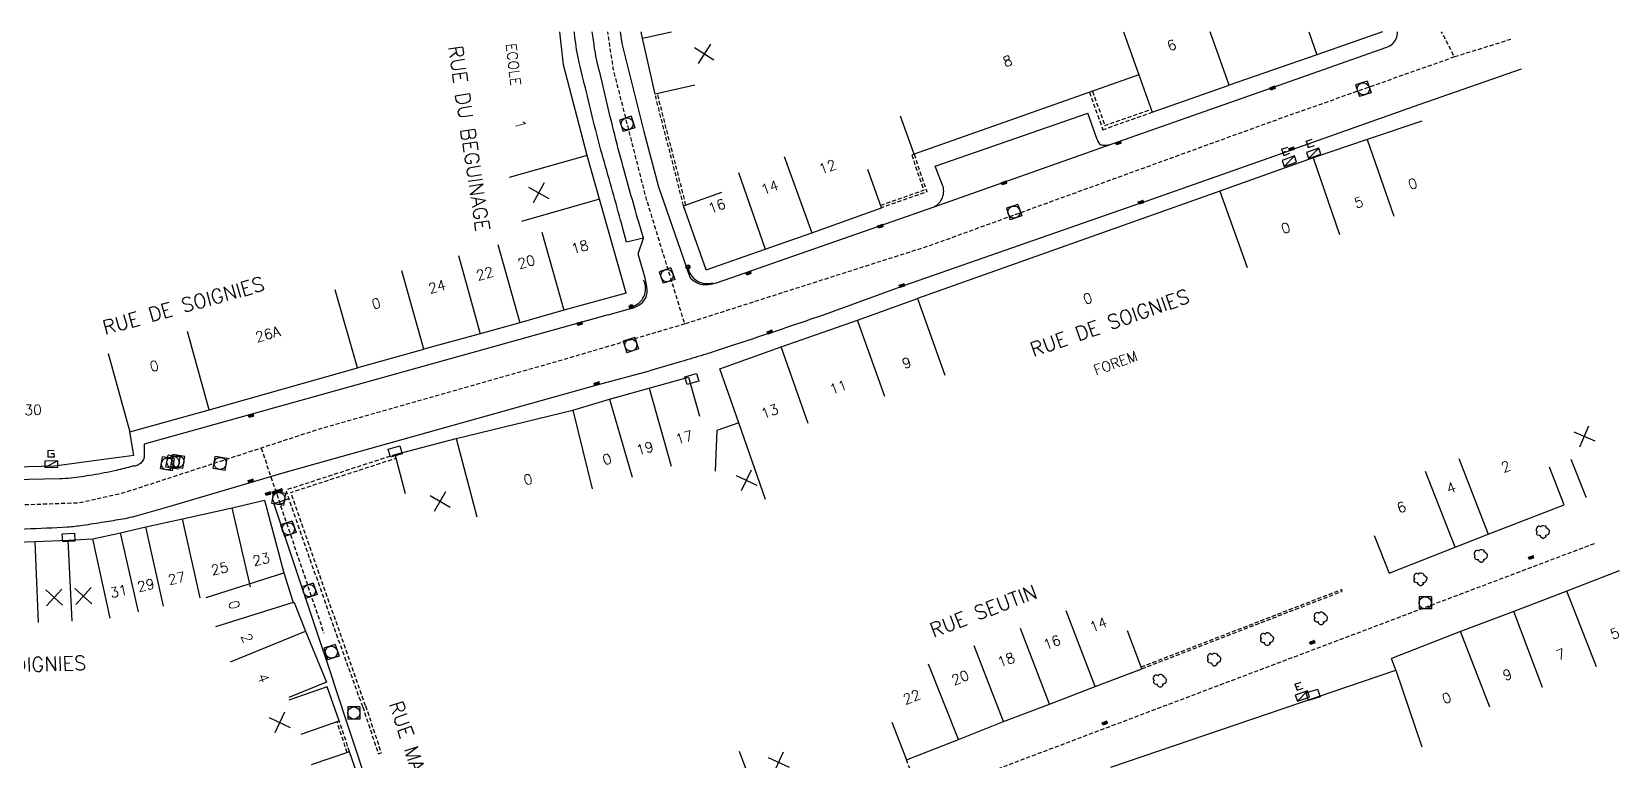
# Model space of a CAD drawing. Header units: millimetres. Extents: x 146000 to 146925, y 142000 to 143001.
# Drawn here: x 146521.1 to 146716.6, y 142910.2 to 143000 of the extents above; entities that cross this region are included whole.
import ezdxf
from ezdxf.enums import TextEntityAlignment as Align

# ---------------------------------------------------------------- set-up
doc = ezdxf.new("R2010")
doc.units = ezdxf.units.MM
doc.linetypes.add('DASHED', pattern=[0.75, 0.5, -0.25])
doc.layers.get('0').update_dxf_attribs({"linetype": 'CONTINUOUS'})
for name, color, linetype in [('W0001', 6, 'DASHED'), ('W0008', 7, 'CONTINUOUS'), ('W0017', 7, 'CONTINUOUS'), ('W0100', 7, 'CONTINUOUS'), ('W0105', 7, 'CONTINUOUS'), ('W0112', 1, 'DASHED'), ('W0300', 7, 'CONTINUOUS'), ('W0322', 7, 'CONTINUOUS'), ('W0400', 7, 'CONTINUOUS'), ('W0420', 7, 'CONTINUOUS'), ('W0430', 7, 'CONTINUOUS'), ('W0432', 7, 'CONTINUOUS'), ('W0984', 7, 'CONTINUOUS'), ('W0989', 7, 'CONTINUOUS'), ('W0991', 7, 'CONTINUOUS'), ('W1102', 7, 'CONTINUOUS'), ('W1471', 7, 'CONTINUOUS')]:
    doc.layers.add(name, color=color, linetype=linetype)
doc.styles.get("Standard").update_dxf_attribs({"font": 'romans.shx', "width": 0.85})

# ---------------------------------------------------------------- blocks, each defined once
blk = doc.blocks.new('T400')
for p, q in [((-0.15, 0.3), (0.15, 0.3)), ((-0.15, -0.25), (-0.15, 0.3)), ((-0.15, 0.15), (0.15, 0.15)), ((-0.15, 0), (0.15, 0)), ((0.15, 0.3), (0.15, -0.25)), ((-0.15, -0.15), (0.15, -0.15)), ((-0.15, -0.25), (-0.15, -0.3)), ((-0.15, -0.3), (0.15, -0.3)), ((0.15, -0.3), (0.15, -0.25))]:
    blk.add_line(p, q)
blk = doc.blocks.new('T420')
for p, q in [((0.75, 0.75), (-0.75, 0.75)), ((-0.75, 0.75), (-0.75, -0.75)), ((0.75, 0.75), (0.75, -0.75)), ((0.75, -0.75), (-0.75, -0.75))]:
    blk.add_line(p, q)
blk.add_ellipse((0, 0), major_axis=(-0.53, 0.53), ratio=1, start_param=3.926991, end_param=10.210176)
blk = doc.blocks.new('T432')
at = {"flags": 128}
for points in [[(-0.4, 2.1), (-0.4, 1.3)], [(-0.39, 2.1), (0.41, 2.1)], [(0.8, 0.8), (-0.8, 0.8)], [(-0.8, 0.8), (-0.8, 0)], [(0.8, 0.8), (-0.8, 0)], [(-0.8, 0), (0.8, 0)], [(-0.4, 1.3), (0.4, 1.3)], [(0, 1.7), (0.4, 1.7)], [(0.4, 1.3), (0.4, 1.7)], [(0.8, 0), (0.8, 0.8)]]:
    blk.add_lwpolyline(points, dxfattribs=at)
blk = doc.blocks.new('t430')
at = {"flags": 128}
for points in [[(-0.4, 2.1), (0.4, 2.1)], [(-0.4, 2.1), (-0.4, 1.3)], [(0.8, 0.8), (-0.8, 0.8)], [(-0.8, 0.8), (-0.8, 0)], [(0.8, 0.8), (-0.8, 0)], [(-0.8, 0), (0.8, 0)], [(-0.4, 1.7), (0, 1.7)], [(-0.4, 1.3), (0.4, 1.3)], [(0.8, 0), (0.8, 0.8)]]:
    blk.add_lwpolyline(points, dxfattribs=at)
blk = doc.blocks.new('t322o')
at = {"color": 0, "linetype": 'Continuous'}
for radius in [0.25, 0.15]:
    blk.add_circle((0, 0), radius, dxfattribs=at)
blk = doc.blocks.new('T300')
for p, q in [((-0.8, 0.51), (-0.86, 0.34)), ((-0.86, 0.34), (-0.86, 0.17)), ((-0.86, 0.17), (-0.74, 0.06)), ((-0.69, 0.63), (-0.8, 0.51)), ((-0.8, -0.06), (-0.74, 0.06)), ((-0.74, 0.06), (-0.69, 0.11)), ((-0.57, 0.69), (-0.69, 0.63)), ((-0.46, 0.69), (-0.57, 0.69)), ((-0.29, 0.63), (-0.46, 0.69)), ((-0.29, 0.63), (-0.17, 0.74)), ((-0.23, 0.57), (-0.29, 0.63)), ((-0.17, 0.74), (-0.06, 0.8)), ((-0.06, 0.8), (0.06, 0.8)), ((0.06, 0.8), (0.23, 0.74)), ((0.23, 0.74), (0.34, 0.63)), ((0.34, 0.63), (0.4, 0.51)), ((0.46, 0.46), (0.34, 0.46)), ((0.4, 0.51), (0.4, 0.46)), ((0.57, 0.4), (0.46, 0.46)), ((0.57, 0.4), (0.69, 0.29)), ((0.69, 0.29), (0.74, 0.17)), ((0.74, 0.06), (0.69, -0.17)), ((0.74, 0.17), (0.74, 0.06)), ((-0.8, -0.17), (-0.8, -0.06)), ((-0.8, -0.23), (-0.8, -0.17)), ((-0.74, -0.34), (-0.8, -0.23)), ((-0.69, -0.4), (-0.74, -0.34)), ((-0.51, -0.46), (-0.69, -0.4)), ((-0.4, -0.46), (-0.51, -0.46)), ((-0.4, -0.46), (-0.34, -0.46)), ((-0.34, -0.46), (-0.34, -0.4)), ((-0.34, -0.51), (-0.34, -0.46)), ((-0.29, -0.63), (-0.34, -0.51)), ((-0.17, -0.74), (-0.29, -0.63)), ((-0.06, -0.8), (-0.17, -0.74)), ((0.06, -0.8), (-0.06, -0.8)), ((0.17, -0.74), (0.06, -0.8)), ((0.23, -0.69), (0.17, -0.74)), ((0.29, -0.46), (0.23, -0.46)), ((0.29, -0.63), (0.23, -0.69)), ((0.46, -0.4), (0.29, -0.46)), ((0.34, -0.51), (0.29, -0.63)), ((0.34, -0.51), (0.34, -0.46)), ((0.57, -0.34), (0.46, -0.4)), ((0.63, -0.29), (0.57, -0.34)), ((0.69, -0.17), (0.63, -0.29))]:
    blk.add_line(p, q)
blk = doc.blocks.new('t991o')
at = {"color": 0, "linetype": 'Continuous'}
for p, q in [((-1, 1), (1, -1)), ((-1, -1), (1, 1))]:
    blk.add_line(p, q, dxfattribs=at)
blk = doc.blocks.new('T1471')
at = {"color": 0, "linetype": 'Continuous', "flags": 128}
blk.add_lwpolyline([(-0.75, -0.5), (-0.75, 0.5), (0.75, 0.5), (0.75, -0.5), (-0.75, -0.5)], dxfattribs=at)

msp = doc.modelspace()

# ---------------------------------------------------------------- linework, layer by layer
at = {"layer": 'W0001', "flags": 128}
for points in [[(146696.27, 142996.89), (146673.98, 142988.99), (146631.64, 142973.62), (146601.52, 142963.99), (146596.7, 142979.7), (146592.71, 142995.47), (146592.02, 143000)], [(146703.22, 142999.05), (146696.27, 142996.89), (146694.7, 143000)], [(146601.52, 142963.99), (146585.14, 142959.17), (146556.32, 142950.97), (146532.3, 142943.13), (146526.9, 142941.93), (146506.11, 142941.21), (146479.59, 142941.12)], [(146549.35, 142948.7), (146557.07, 142925.89)], [(146713.47, 142936.91), (146713.47, 142936.91), (146713.47, 142936.91), (146713.47, 142936.91), (146622.55, 142902.55), (146588.5, 142889.21), (146569.87, 142882.36)]]:
    msp.add_lwpolyline(points, dxfattribs=at)
at = {"layer": 'W0008'}
for p, q in [((146657.63, 142978.86), (146676.26, 142985.45)), ((146590.74, 142956.5), (146597.15, 142958.23))]:
    msp.add_line(p, q, dxfattribs=at)
for points in [[(146592.07, 142965.12), (146595, 142965.92, 0.10071), (146596.09, 142966.48, 0.117227), (146596.75, 142967.31, 0.122608), (146596.88, 142968.02, 0.053996), (146596.62, 142969.63), (146595.78, 142972.65), (146596.41, 142974.58), (146595.84, 142976.55, -0.004733), (146593.79, 142983.83, -0.007503), (146592.6, 142988.45, -0.000466), (146590.57, 142996.99, -0.019169), (146590.53, 142997.2, -0.002167), (146590.41, 142997.95, -0.000034), (146590.11, 143000, -0.000583)], [(146593.57, 143000), (146593.75, 142998.56), (146596.47, 142987.69), (146598.29, 142980.91), (146600.67, 142974.05), (146602.15, 142969.77, 0.137797), (146602.31, 142969.54, 0.049029), (146602.96, 142969.11, 0.120431), (146603.99, 142968.84, 0.087929), (146605.43, 142969.07), (146632.21, 142978.44)], [(146654.14, 142986.19), (146673.86, 142993.14), (146687.96, 142998.1, 0.205843), (146689.1, 142999.14, 0.110616), (146689.28, 143000)]]:
    msp.add_lwpolyline(points, format="xyb", dxfattribs=at)
at = {"layer": 'W0008', "flags": 128}
for points in [[(146704.47, 142995.37), (146691.89, 142990.99), (146676.26, 142985.45)], [(146552.2, 142945.68), (146590.74, 142956.5)]]:
    msp.add_lwpolyline(points, dxfattribs=at)
at = {"layer": 'W0008'}
msp.add_lwpolyline([(146632.21, 142978.44), (146654.14, 142986.19)], dxfattribs=at)
at = {"layer": 'W0008', "flags": 128}
for points in [[(146657.63, 142978.86), (146628.57, 142968.74), (146622.95, 142966.67, -0.0047), (146618.43, 142965.05, -0.003525), (146612.38, 142962.99, -0.000061), (146607.24, 142961.29, -0.000156), (146605.24, 142960.63, -0.006281), (146603.81, 142960.18, -0.003335), (146601.1, 142959.37), (146597.15, 142958.23)], [(146592.07, 142965.12), (146534.96, 142949.17), (146534.97, 142947.79, -0.110449), (146534.86, 142947.31, -0.09424), (146534.52, 142946.85, -0.096785), (146534.06, 142946.56, -0.096785), (146533.53, 142946.46)], [(146533.53, 142946.46, -0.007174), (146531.51, 142945.95, -0.017268), (146528.57, 142945.37, -0.011606), (146525.91, 142945, -0.022872), (146524.56, 142944.91), (146492.24, 142944.2, -0.060626)], [(146461.38, 142799.62), (146445.56, 142827.92, -0.071901), (146445.23, 142828.78, -0.095423), (146445.21, 142829.48), (146447.35, 142842.96), (146447.52, 142843.42), (146460.6, 142879.53), (146467.49, 142898.33), (146475.87, 142921.17), (146476.53, 142922.99), (146480.06, 142933.49), (146480.69, 142934.84, -0.090017), (146482.28, 142937.07, -0.187176), (146483.52, 142937.6), (146492.08, 142937.89), (146520.31, 142938.76, 0.007892), (146525.53, 142939, 0.022399), (146527.37, 142939.2, 0.001641), (146530.04, 142939.61, 0.001909), (146532.33, 142939.99, 0.02396), (146533.53, 142940.25, 0.006065), (146538.17, 142941.55), (146552.2, 142945.68)]]:
    msp.add_lwpolyline(points, format="xyb", dxfattribs=at)
at = {"layer": 'W0017'}
msp.add_line((146652.28, 142986.72), (146651.12, 142989.98), dxfattribs=at)
for points in [[(146596.41, 142974.58), (146594.33, 142974.06), (146593.88, 142975.76, 0.005037), (146591.61, 142983.91, -0.010356), (146590.54, 142987.88, -0.000508), (146588.51, 142996.22, -0.009931), (146588.41, 142996.65, -0.021753), (146587.93, 142999.77, 0.000261), (146587.9, 143000, 0.065238)], [(146652.28, 142986.72, 0.172508), (146652.59, 142986.19, 0.17642), (146653.09, 142986.01, 0.085239), (146654.14, 142986.19)]]:
    msp.add_lwpolyline(points, format="xyb", dxfattribs=at)
at = {"layer": 'W0017', "flags": 128}
msp.add_lwpolyline([(146632.21, 142978.44, 0.091302), (146632.82, 142978.91, 0.091302), (146633.23, 142979.56, 0.092218), (146633.39, 142980.34, 0.094434), (146633.25, 142981.1), (146632.35, 142983.43), (146651.12, 142989.98)], format="xyb", dxfattribs=at)
at = {"layer": 'W0100'}
for p, q in [((146586.59, 142995.93), (146586.11, 143000)), ((146596.3, 142999.2), (146596.13, 143000)), ((146589.49, 142984.75), (146586.59, 142995.93)), ((146692.27, 142988.99), (146685.53, 142986.74)), ((146685.53, 142986.74), (146678.9, 142984.46)), ((146678.9, 142984.46), (146667.39, 142980.36)), ((146625.75, 142978.31), (146624.06, 142983.01)), ((146617.15, 142975.21), (146625.75, 142978.31)), ((146611.41, 142973.21), (146617.15, 142975.21)), ((146604.16, 142970.66), (146611.41, 142973.21)), ((146622.78, 142964.48), (146630.16, 142967.12)), ((146613.38, 142961.17), (146622.78, 142964.48)), ((146530.5, 142960.36), (146533.17, 142950.72)), ((146561.41, 142958.66), (146569.39, 142960.9)), ((146605.84, 142958.47), (146613.38, 142961.17)), ((146542.95, 142953.43), (146561.2, 142958.58)), ((146561.2, 142958.58), (146561.41, 142958.66)), ((146608.15, 142951.81), (146605.84, 142958.47)), ((146601.96, 142957.44), (146603.31, 142952.63)), ((146533.17, 142950.72), (146542.95, 142953.43)), ((146573.38, 142949.89), (146587.72, 142953.39)), ((146605.46, 142950.86), (146605.25, 142945.86)), ((146608.15, 142951.8), (146605.46, 142950.86)), ((146523.89, 142946.46), (146518.94, 142946.36)), ((146529.35, 142947.21), (146523.89, 142946.46)), ((146533.67, 142947.79), (146529.35, 142947.21)), ((146709.79, 142941.7), (146707.99, 142946.36)), ((146539.68, 142940), (146545.8, 142941.35)), ((146545.8, 142941.35), (146549.77, 142942.27)), ((146549.77, 142942.27), (146552.14, 142933.32)), ((146532.03, 142938.27), (146535.15, 142938.99)), ((146535.15, 142938.99), (146539.68, 142940)), ((146528.63, 142937.53), (146532.03, 142938.27)), ((146686.41, 142937.94), (146688.25, 142933.29)), ((146552.14, 142933.32), (146553.29, 142929.67)), ((146553.29, 142929.67), (146553.4, 142929.69)), ((146553.4, 142929.69), (146554.83, 142926.15)), ((146554.83, 142926.15), (146557.4, 142919.86)), ((146657.8, 142921.52), (146656.02, 142926.19)), ((146689.06, 142921.34), (146688.54, 142922.79)), ((146653.97, 142909.39), (146689.06, 142921.34)), ((146557.4, 142919.86), (146552.77, 142917.97)), ((146626.99, 142914.93), (146628.81, 142910.28)), ((146560.24, 142911.28), (146555.51, 142909.66))]:
    msp.add_line(p, q, dxfattribs=at)
at = {"layer": 'W0100', "flags": 128}
for points in [[(146597.85, 142992.32), (146596.3, 142999.2)], [(146602.73, 142993.41), (146597.85, 142992.32)], [(146657.42, 142994.68), (146629.74, 142984.9)], [(146659.06, 142990.07), (146668.53, 142993.42)], [(146629.74, 142984.9), (146628.07, 142989.61)], [(146601.36, 142978.55), (146606.08, 142980.22)], [(146667.39, 142980.36), (146630.16, 142967.12)], [(146604.16, 142970.66), (146601.36, 142978.55)], [(146587.72, 142953.39), (146587.72, 142953.39), (146592.26, 142954.72), (146601.96, 142957.44)], [(146533.67, 142947.79), (146533.17, 142950.72)], [(146565.84, 142947.91), (146573.38, 142949.89)], [(146567.12, 142943.08), (146565.84, 142947.91)], [(146710.61, 142947.33), (146712.45, 142942.7)], [(146712.45, 142942.7), (146712.56, 142942.75)], [(146688.25, 142933.29), (146696.38, 142936.51), (146700.44, 142938.09), (146709.79, 142941.7)], [(146512.12, 142936.84), (146516.7, 142937.01), (146521.52, 142937.19), (146525.59, 142937.37), (146528.63, 142937.53)], [(146716.57, 142933.58), (146716.57, 142933.58), (146716.57, 142933.58), (146710.13, 142931.06), (146703.57, 142928.56), (146703.57, 142928.56), (146697.04, 142926.1), (146688.54, 142922.79)], [(146628.81, 142910.28), (146635.22, 142912.78), (146640.77, 142915.03), (146646.41, 142917.14), (146652.04, 142919.32), (146657.8, 142921.52)], [(146557.5, 142919.3), (146552.78, 142917.64)], [(146558.97, 142915.11), (146557.5, 142919.3)], [(146554.26, 142913.45), (146558.97, 142915.11)], [(146563.08, 142903.07), (146561.74, 142906.91), (146560.24, 142911.28)]]:
    msp.add_lwpolyline(points, dxfattribs=at)
at = {"layer": 'W0100'}
for points in [[(146687.4, 143000), (146679.32, 142997.16), (146668.53, 142993.42)], [(146657.42, 142994.68), (146659.06, 142990.07)], [(146594.31, 142967.8), (146591.02, 142979.36)], [(146594.31, 142967.8), (146586.61, 142965.68), (146581.21, 142964.14), (146576.33, 142962.79), (146569.39, 142960.9)]]:
    msp.add_lwpolyline(points, dxfattribs=at)
at = {"layer": 'W0105', "flags": 128}
for points in [[(146552.62, 142942.39), (146550.91, 142941.83), (146558.25, 142919.91)], [(146571.49, 142887.84), (146569.15, 142887.05), (146558.25, 142919.91)]]:
    msp.add_lwpolyline(points, dxfattribs=at)
at = {"layer": 'W0112'}
for p, q in [((146651.34, 142992.54), (146652.98, 142987.93)), ((146651.72, 142992.67), (146653.22, 142988.44)), ((146652.98, 142987.93), (146659.06, 142990.07)), ((146653.22, 142988.44), (146658.92, 142990.44)), ((146629.74, 142984.9), (146629.45, 142984.8)), ((146682.44, 142931.06), (146682.36, 142931.28)), ((146562.21, 142916.94), (146564.13, 142911.14)), ((146561.86, 142916.82), (146563.78, 142911.03)), ((146563.78, 142911.03), (146564.13, 142911.14))]:
    msp.add_line(p, q, dxfattribs=at)
at = {"layer": 'W0112', "flags": 128}
for points in [[(146601.36, 142978.55), (146597.85, 142992.32)], [(146629.45, 142984.8), (146630.94, 142980.46), (146625.66, 142978.59)], [(146629.74, 142984.9), (146631.32, 142980.27), (146625.75, 142978.31)], [(146561.86, 142916.82), (146560.42, 142920.82), (146558.35, 142926.55), (146552.46, 142943.35), (146552.59, 142943.61), (146565.84, 142947.91)], [(146562.21, 142916.94), (146560.81, 142920.96), (146558.79, 142926.7), (146552.99, 142943.24), (146565.96, 142947.46)], [(146657.72, 142921.74), (146682.36, 142931.28)], [(146657.8, 142921.52), (146682.44, 142931.06)], [(146559.95, 142911.19), (146558.69, 142915.01)], [(146560.24, 142911.28), (146558.97, 142915.11)], [(146619.35, 142904.86), (146629.42, 142908.68), (146628.81, 142910.28)]]:
    msp.add_lwpolyline(points, dxfattribs=at)
at = {"layer": 'W0112'}
msp.add_lwpolyline([(146601.65, 142978.65), (146598.14, 142992.39)], dxfattribs=at)
at = {"layer": 'W0322', "flags": 128}
for points in [[(146601.9, 142971.02, 0.111324), (146602.27, 142970.04, 0.111324), (146603.02, 142969.31, 0.108999), (146604, 142968.98, 0.108999), (146605.02, 142969.08)], [(146594.92, 142966.11, 0.113732), (146595.85, 142966.57, 0.113732), (146596.48, 142967.38, 0.114025), (146596.69, 142968.4, 0.114025), (146596.44, 142969.4)]]:
    msp.add_lwpolyline(points, format="xyb", dxfattribs=at)
at = {"layer": 'W1102'}
for p, q in [((146678.33, 143000), (146679.32, 142997.16)), ((146685.53, 142986.74), (146688.8, 142977.29)), ((146613.76, 142984.62), (146617.15, 142975.21)), ((146678.9, 142984.46), (146682.14, 142975.01)), ((146608.11, 142982.65), (146611.41, 142973.21)), ((146667.39, 142980.36), (146670.76, 142970.94)), ((146578.5, 142973.77), (146581.21, 142964.14)), ((146583.91, 142975.31), (146586.61, 142965.68)), ((146573.67, 142972.43), (146576.33, 142962.79)), ((146569.39, 142960.9), (146566.69, 142970.52)), ((146561.2, 142958.58), (146558.48, 142968.21)), ((146626.16, 142955.06), (146622.78, 142964.48)), ((146542.95, 142953.43), (146540.28, 142963.07)), ((146616.7, 142951.74), (146613.38, 142961.17)), ((146597.11, 142956.08), (146599.84, 142946.46)), ((146592.26, 142954.72), (146595.02, 142945.11)), ((146587.72, 142953.39), (146590.09, 142943.68)), ((146611.47, 142942.37), (146608.15, 142951.8)), ((146696.83, 142947.41), (146700.44, 142938.09)), ((146696.38, 142936.51), (146692.73, 142945.82)), ((146548.06, 142931.61), (146545.8, 142941.35)), ((146537.33, 142929.23), (146535.15, 142938.99)), ((146541.84, 142930.23), (146539.68, 142940)), ((146521.93, 142927.2), (146521.52, 142937.19)), ((146526.08, 142927.38), (146525.59, 142937.37)), ((146530.75, 142927.76), (146528.63, 142937.53)), ((146534.27, 142928.52), (146532.03, 142938.27)), ((146542.6, 142930.31), (146552.14, 142933.32)), ((146713.77, 142921.75), (146710.13, 142931.06)), ((146553.29, 142929.67), (146543.75, 142926.66)), ((146652.04, 142919.32), (146648.45, 142928.66)), ((146707.11, 142919.21), (146703.57, 142928.56)), ((146545.57, 142922.37), (146554.83, 142926.15)), ((146646.41, 142917.14), (146642.85, 142926.48)), ((146700.62, 142916.76), (146697.04, 142926.1)), ((146640.77, 142915.03), (146637.15, 142924.34)), ((146635.22, 142912.78), (146631.52, 142922.07)), ((146689.06, 142921.34), (146692.28, 142911.88))]:
    msp.add_line(p, q, dxfattribs=at)
for points in [[(146596.3, 142999.2), (146599.88, 143000)], [(146655.54, 143000), (146657.42, 142994.68)], [(146668.53, 142993.42), (146666.2, 143000)]]:
    msp.add_lwpolyline(points, dxfattribs=at)
at = {"layer": 'W1102', "flags": 128}
for points in [[(146589.49, 142984.75), (146579.87, 142982.02)], [(146591.02, 142979.36), (146589.49, 142984.75)], [(146591.02, 142979.36), (146581.4, 142976.63)], [(146630.16, 142967.12), (146633.51, 142957.7)], [(146573.38, 142949.89), (146575.92, 142940.22)], [(146608.19, 142911.37), (146611.69, 142902)]]:
    msp.add_lwpolyline(points, dxfattribs=at)

# ---------------------------------------------------------------- block references
at = {"layer": 'W0300'}
for p in [(146707.2, 142938.37), (146699.57, 142935.41), (146692.12, 142932.54), (146679.86, 142927.72), (146673.24, 142925.17), (146666.73, 142922.65), (146660.05, 142920.04)]:
    msp.add_blockref('T300', p, dxfattribs=at)
at = {"layer": 'W0322'}
for p, rotation in [((146601.9, 142971.02), 277.9332868711423), ((146594.92, 142966.11), 13.18447332315966)]:
    msp.add_blockref('t322o', p, dxfattribs=dict(at, rotation=rotation))
at = {"layer": 'W0400'}
for p, rotation in [((146673.89, 142993.06), 109.363516529403), ((146654.91, 142986.31), 108.2677356284213), ((146676.23, 142985.56), 109.4952702049809), ((146640.83, 142981.38), 108.2677356284213), ((146657.68, 142979), 108.2677356284213), ((146625.61, 142976.04), 108.2677356284213), ((146609.37, 142970.26), 108.2677356284213), ((146628.26, 142968.73), 110.2342438475522), ((146588.59, 142964.05), 105.6024196447185), ((146611.99, 142962.99), 108.3484140398618), ((146590.7, 142956.65), 105.1241020172262), ((146548.12, 142952.7), 105.6019782698159), ((146548.08, 142944.65), 106.3892611944543), ((146550.21, 142943.09), 106.3892611944543), ((146551.02, 142943.24), 106.3892611944543), ((146551.64, 142943.46), 106.3892611944543), ((146705.73, 142935.21), 111.1302322752113), ((146678.79, 142924.75), 111.1620405948366), ((146653.23, 142914.83), 111.1892626731548)]:
    msp.add_blockref('T400', p, dxfattribs=dict(at, rotation=rotation))
at = {"layer": 'W0420'}
for p, rotation in [((146685.06, 142992.96), 18.26773562842133), ((146594.42, 142988.64), 18.26773562842133), ((146642.05, 142977.78), 18.26773562842133), ((146599.32, 142969.95), 18.26773562842133), ((146594.87, 142961.39), 18.26773562842133), ((146537.83, 142946.75), 260.5029563838662), ((146538.5, 142946.95), 260.5029563838662), ((146539.09, 142947.05), 260.5029563838662), ((146544.31, 142946.82), 260.5029563838662), ((146551.54, 142942.48), 260.5029563838662), ((146552.7, 142938.76), 18.26773562842133), ((146555.29, 142931.13), 18.26773562842133), ((146558, 142923.56), 18.26773562842133)]:
    msp.add_blockref('T420', p, dxfattribs=dict(at, rotation=rotation))
for p in [(146692.68, 142929.64), (146560.77, 142916.06)]:
    msp.add_blockref('T420', p, dxfattribs=at)
at = {"layer": 'W0430'}
for p, rotation in [((146676.08, 142983.67), 19.65131742185806), ((146679.08, 142984.64), 18.95383889039832), ((146677.69, 142917.76), 18.81211898672264)]:
    msp.add_blockref('t430', p, dxfattribs=dict(at, rotation=rotation))
at = {"layer": 'W0432', "rotation": 1.259630906033038}
msp.add_blockref('T432', (146523.52, 142946.32), dxfattribs=at)
at = {"layer": 'W0991'}
for p, rotation in [((146603.91, 142997.29), 282.6785300564381), ((146583.52, 142980.14), 285.865643381326), ((146712.27, 142950.14), 21.66629355416405), ((146609.12, 142944.73), 19.34670450586621), ((146571.39, 142942.13), 14.75916070835937), ((146523.87, 142930.29), 2.526671304767844), ((146527.47, 142930.46), 3.030666410538916), ((146551.63, 142914.88), 289.4152262165854), ((146613.07, 142909.99), 20.46294424928753)]:
    msp.add_blockref('t991o', p, dxfattribs=dict(at, rotation=rotation))
at = {"layer": 'W1471'}
for p, rotation in [((146602.39, 142957.21), 16.26661022866191), ((146565.85, 142948.28), 15.68354082098545), ((146525.64, 142937.68), 3.64027135182113), ((146678.87, 142918.3), 18.81211898672264)]:
    msp.add_blockref('T1471', p, dxfattribs=dict(at, rotation=rotation))

# ---------------------------------------------------------------- texts
at = {"layer": 'W0984'}
for s, rotation, p in [('ECOLE', 276.6799, (146580.42, 142995.97)), ('FOREM', 19.567, (146654.56, 142959.19))]:
    msp.add_text(s, height=1.25, rotation=rotation, dxfattribs=at).set_placement(p, align=Align.MIDDLE)
at = {"layer": 'W0989'}
for s, rotation, p in [('RUE DU BEGUINAGE', 278.4674, (146574.95, 142986.86)), ('RUE DE SOIGNIES', 15.602, (146539.78, 142966.26)), ('RUE DE SOIGNIES', 19.2031, (146653.84, 142964.14)), ('RUE SEUTIN', 21.0909, (146638.27, 142928.65)), ('RUE DE SOIGNIES', 1.7608, (146517.54, 142921.93)), ('RUE MARLET', 288.2873, (146568.16, 142910.59))]:
    msp.add_text(s, height=1.75, rotation=rotation, dxfattribs=at).set_placement(p, align=Align.MIDDLE)
at = {"layer": 'W0991'}
for s, rotation, p in [('6', 19.491, (146661.46, 142998.34)), ('8', 19.4668, (146641.25, 142996.39)), ('1', 284.5409, (146581.27, 142988.58)), ('12', 19.7962, (146619.08, 142983.35)), ('14', 19.2622, (146611.97, 142980.82)), ('0', 19.072, (146691.14, 142981.27)), ('5', 18.9538, (146684.49, 142978.98)), ('16', 19.3934, (146605.46, 142978.53)), ('0', 19.6513, (146675.5, 142975.82)), ('18', 15.4265, (146588.59, 142973.49)), ('20', 15.8974, (146582.01, 142971.65)), ('22', 15.4917, (146576.89, 142970.21)), ('24', 15.2597, (146571.01, 142968.59)), ('0', 19.567, (146651.12, 142967.14)), ('0', 15.6448, (146563.51, 142966.52)), ('26A', 15.7715, (146550.17, 142962.74)), ('0', 15.4648, (146536.19, 142958.82)), ('9', 19.726, (146628.83, 142959.21)), ('11', 19.3897, (146620.41, 142956.22)), ('13', 19.6956, (146611.97, 142953.23)), ('30', 1.1535, (146521.27, 142953.41)), ('17', 15.6402, (146601.43, 142950.02)), ('19', 15.6402, (146596.6, 142948.67)), ('0', 16.3407, (146591.94, 142947.34)), ('2', 21.1302, (146702.59, 142946.42)), ('0', 13.7071, (146582.21, 142944.84)), ('4', 21.1939, (146695.87, 142943.82)), ('6', 21.6069, (146689.75, 142941.41)), ('25', 12.4556, (146544.25, 142933.84)), ('23', 13.0453, (146549.37, 142934.99)), ('27', 12.5521, (146538.94, 142932.66)), ('31', 12.2359, (146531.82, 142931.06)), ('29', 12.9221, (146535.16, 142931.81)), ('0', 287.5121, (146546.04, 142929.39)), ('14', 20.879, (146652.42, 142926.96)), ('2', 291.9979, (146547.63, 142925.3)), ('16', 21.1893, (146646.72, 142924.77)), ('5', 21.7391, (146716.01, 142925.87)), ('18', 20.5576, (146641.08, 142922.61)), ('7', 20.8614, (146709.36, 142923.28)), ('20', 21.9808, (146635.43, 142920.42)), ('9', 20.6513, (146702.8, 142920.79)), ('4', 292.2087, (146549.64, 142920.36)), ('22', 21.3627, (146629.45, 142918.04)), ('0', 21.2669, (146695.31, 142917.92))]:
    msp.add_text(s, height=1.25, rotation=rotation, dxfattribs=at).set_placement(p, align=Align.MIDDLE)

doc.saveas('drawing.dxf')
